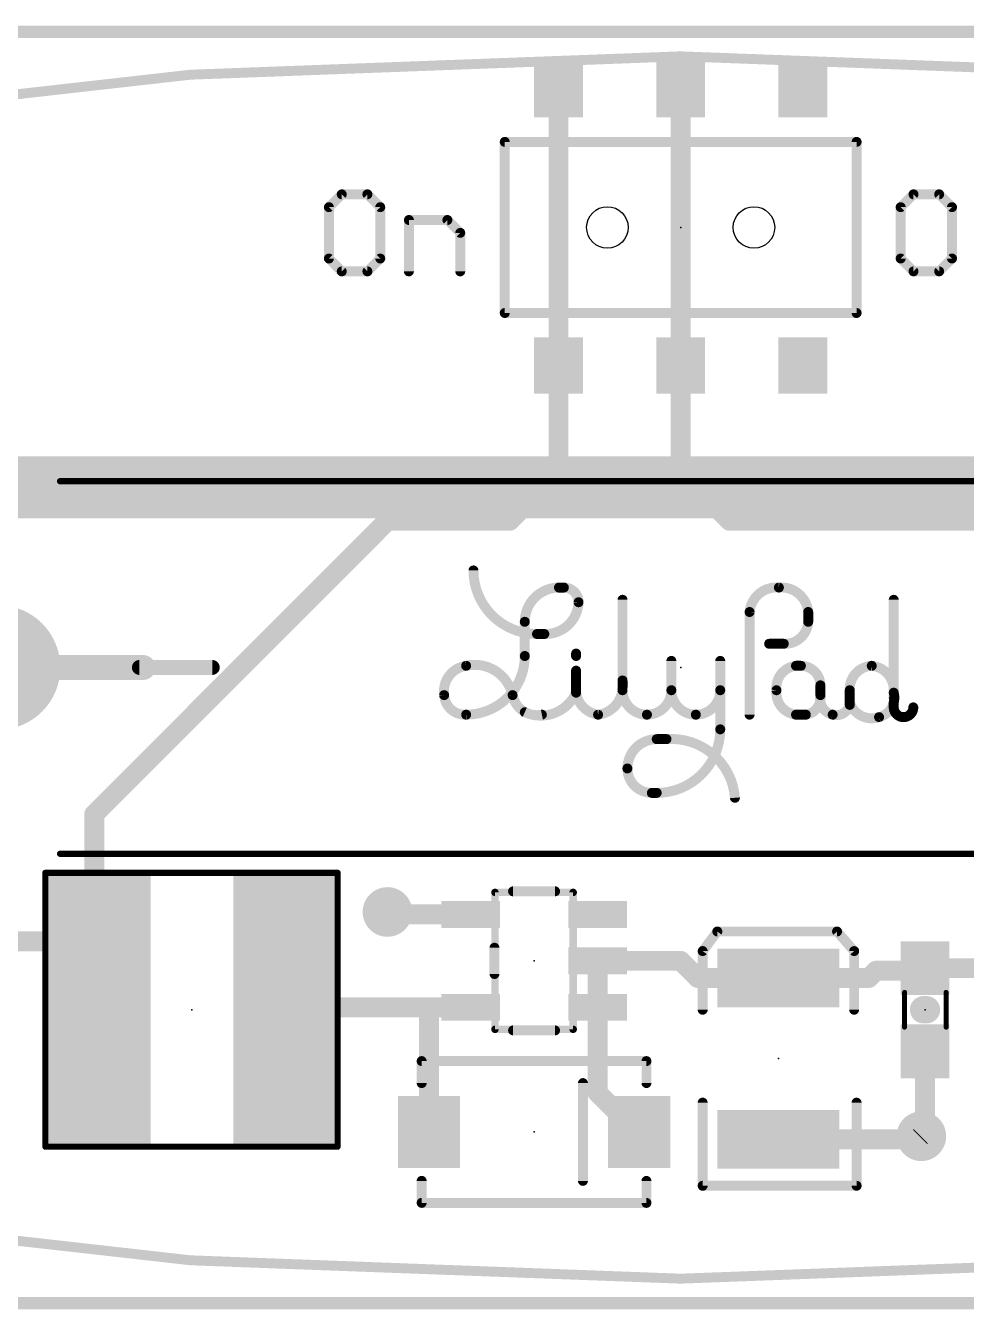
# Model space of a CAD drawing. Extents: x -28.2 to 28.2, y -13.1 to 13.1.
# Drawn here: x -13.4 to 5.85, y -13.13 to 13.13 of the extents above; entities that cross this region are included whole.
import ezdxf

# ---------------------------------------------------------------- set-up
doc = ezdxf.new("R2010")
doc.units = 0
for name, color, linetype in [('1', 12, 'CONTINUOUS'), ('16', 132, 'CONTINUOUS'), ('17', 110, 'CONTINUOUS'), ('18', 110, 'CONTINUOUS'), ('20', 53, 'CONTINUOUS'), ('21', 41, 'CONTINUOUS'), ('23', 53, 'CONTINUOUS'), ('51', 53, 'CONTINUOUS')]:
    doc.layers.add(name, color=color, linetype=linetype)

# ---------------------------------------------------------------- blocks, each defined once
blk = doc.blocks.new('ROUNDP')
at = {"const_width": 0.5}
blk.add_lwpolyline([(0, -0.25, 1), (0, 0.25, 1), (0, -0.25)], format="xyb", dxfattribs=at)
blk = doc.blocks.new('RECT')
blk.add_solid([(-0.5, -0.5), (0.5, -0.5), (-0.5, 0.5), (0.5, 0.5)])
blk = doc.blocks.new('ROUNDV')
at = {"const_width": 0.5}
blk.add_lwpolyline([(0, -0.25, 1), (0, 0.25, 1), (0, -0.25)], format="xyb", dxfattribs=at)

msp = doc.modelspace()

# ---------------------------------------------------------------- linework, layer by layer
at = {"layer": '1', "const_width": 0.4064}
for points in [[(-2.5, 6), (-2.5, 11.825)], [(0, 6.175), (0, 11.825)], [(-2.5, 6), (-2.5, 6.175)], [(0, 6.175), (0, 6)], [(0, 4), (0, 6.175)], [(-2.5, 4), (-2.5, 6)], [(-3.5, 3), (-2.5, 4)], [(1, 3), (0, 4)], [(-6, 3), (-12, -3)], [(-3.5, 3), (-6, 3)], [(1, 3), (14, 3)], [(-12, -3), (-12, -6)], [(-5.95, -5.05), (-6, -5)], [(-4.3001, -5.05), (-5.95, -5.05)], [(-12.4, -5.6), (-16, -5.6)], [(-12, -6), (-12.4, -5.6)], [(-12, -6), (-11.92, -6)], [(-11.92, -6), (-11.92, -7)], [(-1.6999, -6), (-1.6999, -6.95)], [(0, -6), (-1.6999, -6)], [(0.35, -6.35), (0, -6)], [(4, -6.2), (3.85, -6.35)], [(5.1, -6.2), (4, -6.2)], [(5, -6.15), (5.05, -6.15)], [(6.95, -6.15), (5, -6.15)], [(5.05, -6.15), (5.1, -6.2)], [(2, -6.35), (0.35, -6.35)], [(3.85, -6.35), (2, -6.35)], [(-8, -7), (-8.08, -7)], [(-7.95, -6.95), (-8, -7)], [(-5.1, -6.95), (-7.95, -6.95)], [(-5.1, -7), (-5.15, -7.05)], [(-4.3001, -6.95), (-5.1, -6.95)], [(-5.1, -6.95), (-5.1, -7)], [(-1.6999, -6.9999), (-1.7, -7)], [(-1.6999, -6.95), (-1.6999, -6.9999)], [(-1.6999, -6.95), (-1.6999, -8.7001)], [(-5.15, -7.05), (-5.15, -9.5)], [(5, -7.85), (5, -9.5)], [(-1.6999, -8.7001), (-0.9, -9.5)], [(-0.85, -9.5), (-0.9, -10)], [(-0.9, -9.5), (-0.85, -9.5)], [(4.85, -9.65), (2, -9.65)], [(5, -9.5), (4.85, -9.65)], [(4.913, -9.587), (4.9, -9.6)], [(5, -9.5), (4.913, -9.587)], [(4.913, -9.587), (4.925, -9.587)], [(5, -9.5), (4.925, -9.575)], [(4.925, -9.575), (4.925, -9.587)]]:
    msp.add_lwpolyline(points, dxfattribs=at)
at = {"layer": '1', "const_width": 0.2032}
for points in [[(-2.3984, 11.825, 1), (-2.6016, 11.825)], [(0.1016, 11.825, 1), (-0.1016, 11.825)], [(-2.3984, 6.175, 1), (-2.6016, 6.175)], [(0.1016, 6.175, 1), (-0.1016, 6.175)], [(0.1016, 6.175, 1), (-0.1016, 6.175)], [(-2.3984, 6, 1), (-2.6016, 6)], [(-2.6016, 6, 1), (-2.3984, 6)], [(-2.6016, 6, 1), (-2.3984, 6)], [(-0.1016, 6.175, 1), (0.1016, 6.175)], [(-0.1016, 6, 1), (0.1016, 6)], [(-2.4282, 3.9282, 1), (-2.5718, 4.0718)], [(0.0718, 4.0718, 1), (-0.0718, 3.9282)], [(-2.6016, 4, 1), (-2.3984, 4)], [(-0.1016, 4, 1), (0.1016, 4)], [(-6, 3.1016, 1), (-6, 2.8984)], [(-5.9282, 2.9282, 1), (-6.0718, 3.0718)], [(-3.5718, 3.0718, 1), (-3.4282, 2.9282)], [(-3.5, 2.8984, 1), (-3.5, 3.1016)], [(1, 3.1016, 1), (1, 2.8984)], [(0.9282, 2.9282, 1), (1.0718, 3.0718)], [(-11.8984, -3, 1), (-12.1016, -3)], [(-12.0718, -2.9282, 1), (-11.9282, -3.0718)], [(-5.9282, -4.9282, 1), (-6.0718, -5.0718)], [(-5.95, -4.9484, 1), (-5.95, -5.1516)], [(-6.0218, -5.1218, 1), (-5.8782, -4.9782)], [(-4.3001, -5.1516, 1), (-4.3001, -4.9484)], [(-12.3282, -5.5282, 1), (-12.4718, -5.6718)], [(-12.4, -5.7016, 1), (-12.4, -5.4984)], [(-12, -5.8984, 1), (-12, -6.1016)], [(-12.1016, -6, 1), (-11.8984, -6)], [(-12.0718, -6.0718, 1), (-11.9282, -5.9282)], [(-11.8184, -6, 1), (-12.0216, -6)], [(-11.92, -6.1016, 1), (-11.92, -5.8984)], [(-1.5983, -6, 1), (-1.8015, -6)], [(-1.6999, -5.8984, 1), (-1.6999, -6.1016)], [(0.0718, -5.9282, 1), (-0.0718, -6.0718)], [(0, -6.1016, 1), (0, -5.8984)], [(4, -6.0984, 1), (4, -6.3016)], [(4.0718, -6.2718, 1), (3.9282, -6.1282)], [(5, -6.0484, 1), (5, -6.2516)], [(5, -6.0484, 1), (5, -6.2516)], [(5.1218, -6.0782, 1), (4.9782, -6.2218)], [(5.0282, -6.2718, 1), (5.1718, -6.1282)], [(5.05, -6.2516, 1), (5.05, -6.0484)], [(5.1, -6.3016, 1), (5.1, -6.0984)], [(0.35, -6.2484, 1), (0.35, -6.4516)], [(0.2782, -6.4218, 1), (0.4218, -6.2782)], [(2, -6.2484, 1), (2, -6.4516)], [(2, -6.4516, 1), (2, -6.2484)], [(3.7782, -6.2782, 1), (3.9218, -6.4218)], [(3.85, -6.4516, 1), (3.85, -6.2484)], [(-8.08, -6.8984, 1), (-8.08, -7.1016)], [(-7.95, -6.8484, 1), (-7.95, -7.0516)], [(-7.8782, -7.0218, 1), (-8.0218, -6.8782)], [(-8, -7.1016, 1), (-8, -6.8984)], [(-5.1, -6.8484, 1), (-5.1, -7.0516)], [(-4.9984, -6.95, 1), (-5.2016, -6.95)], [(-5.0282, -7.0718, 1), (-5.1718, -6.9282)], [(-5.1, -7.0516, 1), (-5.1, -6.8484)], [(-4.3001, -7.0516, 1), (-4.3001, -6.8484)], [(-1.5983, -6.95, 1), (-1.8015, -6.95)], [(-1.5983, -6.95, 1), (-1.8015, -6.95)], [(-1.6281, -7.0717, 1), (-1.7717, -6.9281)], [(-12.0216, -7, 1), (-11.8184, -7)], [(-8.0718, -6.9282, 1), (-7.9282, -7.0718)], [(-5.0484, -7.05, 1), (-5.2516, -7.05)], [(-5.2218, -6.9782, 1), (-5.0782, -7.1218)], [(-5.2016, -7, 1), (-4.9984, -7)], [(-1.7718, -6.9282, 1), (-1.6282, -7.0718)], [(-1.8015, -6.95, 1), (-1.5983, -6.95)], [(-1.8015, -6.9999, 1), (-1.5983, -6.9999)], [(5.1016, -7.85, 1), (4.8984, -7.85)], [(-1.8015, -8.7001, 1), (-1.5983, -8.7001)], [(-1.6281, -8.6283, 1), (-1.7717, -8.7719)], [(-5.2516, -9.5, 1), (-5.0484, -9.5)], [(-0.9, -9.3984, 1), (-0.9, -9.6016)], [(-0.9718, -9.5718, 1), (-0.8282, -9.4282)], [(-0.7489, -9.5101, 1), (-0.9511, -9.4899)], [(-0.85, -9.6016, 1), (-0.85, -9.3984)], [(2, -9.5484, 1), (2, -9.7516)], [(4.8282, -9.5282, 1), (4.9718, -9.6718)], [(4.913, -9.4854, 1), (4.913, -9.6886)], [(4.8412, -9.5152, 1), (4.9848, -9.6588)], [(5.0266, -9.575, 1), (4.8234, -9.575)], [(4.8532, -9.5032, 1), (4.9968, -9.6468)], [(4.9848, -9.6588, 1), (4.8412, -9.5152)], [(4.85, -9.7516, 1), (4.85, -9.5484)], [(4.8984, -9.5, 1), (5.1016, -9.5)], [(4.925, -9.6886, 1), (4.925, -9.4854)], [(5.0718, -9.5718, 1), (4.9282, -9.4282)], [(5.0718, -9.5718, 1), (4.9282, -9.4282)], [(5.0718, -9.5718, 1), (4.9282, -9.4282)], [(4.7782, -9.5782, 1), (4.9218, -9.7218)], [(4.8234, -9.587, 1), (5.0266, -9.587)], [(-1.0011, -9.9899, 1), (-0.7989, -10.0101)]]:
    msp.add_lwpolyline(points, format="xyb", dxfattribs=at)
at = {"layer": '16'}
for points, const_width in [([(-28, 13), (28, 13)], 0.254), ([(-19.683, 3.683), (19.685, 3.683)], 1.27), ([(-11, 0), (-17, 0)], 0.508), ([(28, -13), (-28, -13)], 0.254)]:
    msp.add_lwpolyline(points, dxfattribs=dict(at, const_width=const_width))
at = {"layer": '16', "const_width": 0.254}
msp.add_lwpolyline([(-11, -0.127, 1), (-11, 0.127)], format="xyb", dxfattribs=at)
at = {"layer": '20', "const_width": 0.2032}
for points in [[(20, 11, 0.075), (-20, 11)], [(-20, -11, 0.075), (20, -11)]]:
    msp.add_lwpolyline(points, format="xyb", dxfattribs=at)
at = {"layer": '20'}
for centre in [(-1.5, 9), (1.5, 9)]:
    msp.add_circle(centre, 0.425, dxfattribs=at)
at = {"layer": '21'}
for points, const_width in [([(3.6, 10.75), (-3.6, 10.75)], 0.2032), ([(-3.6, 10.75), (-3.6, 7.25)], 0.2032), ([(3.6, 7.25), (3.6, 10.75)], 0.2032), ([(-6.9357, 9.6777), (-7.1984, 9.4151)], 0.2032), ([(-6.4103, 9.6777), (-6.9357, 9.6777)], 0.2032), ([(-6.1476, 9.4151), (-6.4103, 9.6777)], 0.2032), ([(4.7643, 9.6777), (4.5016, 9.4151)], 0.2032), ([(5.2897, 9.6777), (4.7643, 9.6777)], 0.2032), ([(5.5524, 9.4151), (5.2897, 9.6777)], 0.2032), ([(-7.1984, 9.4151), (-7.1984, 8.3643)], 0.2032), ([(-6.1476, 8.3643), (-6.1476, 9.4151)], 0.2032), ([(4.5016, 9.4151), (4.5016, 8.3643)], 0.2032), ([(5.5524, 8.3643), (5.5524, 9.4151)], 0.2032), ([(-5.5612, 8.1016), (-5.5612, 9.1524)], 0.2032), ([(-5.5612, 9.1524), (-4.7732, 9.1524)], 0.2032), ([(-4.7732, 9.1524), (-4.5105, 8.8897)], 0.2032), ([(-4.5105, 8.8897), (-4.5105, 8.1016)], 0.2032), ([(-7.1984, 8.3643), (-6.9357, 8.1016)], 0.2032), ([(-6.4103, 8.1016), (-6.1476, 8.3643)], 0.2032), ([(4.5016, 8.3643), (4.7643, 8.1016)], 0.2032), ([(5.2897, 8.1016), (5.5524, 8.3643)], 0.2032), ([(-6.9357, 8.1016), (-6.4103, 8.1016)], 0.2032), ([(4.7643, 8.1016), (5.2897, 8.1016)], 0.2032), ([(-3.6, 7.25), (3.6, 7.25)], 0.2032), ([(-2.49, 1.635), (-2.39, 1.635)], 0.2032), ([(-1.19, -0.265), (-1.19, 1.385)], 0.2032), ([(4.36, -0.615), (4.36, 1.385)], 0.2032), ([(1.41, -0.965), (1.41, 1.135)], 0.2032), ([(2.61, 1.135), (2.61, 0.935)], 0.2032), ([(-3.19, 0.235), (-3.19, 0.935)], 0.2032), ([(-2.94, 0.685), (-2.79, 0.685)], 0.2032), ([(2.11, 0.485), (1.81, 0.485)], 0.2032), ([(-2.14, 0.235), (-2.14, 0.285)], 0.2032), ([(-11.0764, 0.001), (-9.585, 0.001)], 0.3048), ([(-2.14, -0.365), (-2.14, -0.065)], 0.2032), ([(-0.19, -0.465), (-0.19, 0.135)], 0.2032), ([(0.81, -0.465), (0.81, 0.135)], 0.2032), ([(2.36, 0.035), (2.46, 0.035)], 0.2032), ([(-2.14, -0.365), (-2.14, -0.515)], 0.2032), ([(-1.19, -0.465), (-1.19, -0.415)], 0.2032), ([(0.81, -1.265), (0.81, -0.465)], 0.2032), ([(2.86, -0.365), (2.86, -0.565)], 0.2032), ([(3.46, -0.715), (3.46, -0.465)], 0.2032), ([(3.46, -0.765), (3.46, -0.715)], 0.2032), ([(4.36, -0.715), (4.36, -0.815)], 0.2032), ([(2.56, -0.965), (2.36, -0.965)], 0.2032), ([(-0.49, -1.465), (-0.29, -1.465)], 0.2032), ([(-0.59, -2.565), (-0.49, -2.565)], 0.2032), ([(-3.4294, -4.5776), (-2.5706, -4.5776)], 0.2032), ([(0.75, -5.4), (0.45, -5.8)], 0.2032), ([(3.2, -5.4), (0.75, -5.4)], 0.2032), ([(3.55, -5.8), (3.2, -5.4)], 0.2032), ([(-3.8104, -6.2684), (-3.8104, -5.7316)], 0.2032), ([(0.45, -5.8), (0.45, -7)], 0.2032), ([(3.55, -7), (3.55, -5.8)], 0.2032), ([(5.0305, -7), (4.9695, -7)], 0.5588), ([(-2.5706, -7.4224), (-3.4294, -7.4224)], 0.2032), ([(-5.3, -8.5), (-5.3, -8.05)], 0.2032), ([(-5.3, -8.05), (-0.7, -8.05)], 0.2032), ([(-0.7, -8.05), (-0.7, -8.5)], 0.2032), ([(-2, -8.5), (-2, -10.5)], 0.2032), ([(0.45, -10.6), (0.45, -8.9)], 0.2032), ([(3.6, -8.9), (3.6, -10.6)], 0.2032), ([(-5.3, -10.95), (-5.3, -10.5)], 0.2032), ([(-0.7, -10.5), (-0.7, -10.95)], 0.2032), ([(3.6, -10.6), (0.45, -10.6)], 0.2032), ([(-0.7, -10.95), (-5.3, -10.95)], 0.2032)]:
    msp.add_lwpolyline(points, dxfattribs=dict(at, const_width=const_width))
for points, const_width in [([(-3.6, 10.8008, 1), (-3.6, 10.6992)], 0.1016), ([(-3.5492, 10.75, 1), (-3.6508, 10.75)], 0.1016), ([(3.6508, 10.75, 1), (3.5492, 10.75)], 0.1016), ([(3.6, 10.6992, 1), (3.6, 10.8008)], 0.1016), ([(-6.9357, 9.7285, 1), (-6.9357, 9.6269)], 0.1016), ([(-6.8998, 9.6418, 1), (-6.9716, 9.7137)], 0.1016), ([(-6.3744, 9.7137, 1), (-6.4462, 9.6418)], 0.1016), ([(-6.4103, 9.6269, 1), (-6.4103, 9.7285)], 0.1016), ([(4.7643, 9.7285, 1), (4.7643, 9.6269)], 0.1016), ([(4.8002, 9.6418, 1), (4.7284, 9.7137)], 0.1016), ([(5.3256, 9.7137, 1), (5.2538, 9.6418)], 0.1016), ([(5.2897, 9.6269, 1), (5.2897, 9.7285)], 0.1016), ([(-7.1476, 9.4151, 1), (-7.2492, 9.4151)], 0.1016), ([(-7.2343, 9.451, 1), (-7.1625, 9.3791)], 0.1016), ([(-6.0968, 9.4151, 1), (-6.1984, 9.4151)], 0.1016), ([(-6.1836, 9.3791, 1), (-6.1117, 9.451)], 0.1016), ([(4.5524, 9.4151, 1), (4.4508, 9.4151)], 0.1016), ([(4.4657, 9.451, 1), (4.5375, 9.3791)], 0.1016), ([(5.6032, 9.4151, 1), (5.5016, 9.4151)], 0.1016), ([(5.5164, 9.3791, 1), (5.5883, 9.451)], 0.1016), ([(-5.5104, 9.1524, 1), (-5.612, 9.1524)], 0.1016), ([(-5.5612, 9.2032, 1), (-5.5612, 9.1016)], 0.1016), ([(-4.7373, 9.1883, 1), (-4.8091, 9.1164)], 0.1016), ([(-4.7732, 9.1016, 1), (-4.7732, 9.2032)], 0.1016), ([(-4.4597, 8.8897, 1), (-4.5613, 8.8897)], 0.1016), ([(-4.5464, 8.8538, 1), (-4.4746, 8.9256)], 0.1016), ([(-7.1625, 8.4002, 1), (-7.2343, 8.3284)], 0.1016), ([(-7.2492, 8.3643, 1), (-7.1476, 8.3643)], 0.1016), ([(-6.1984, 8.3643, 1), (-6.0968, 8.3643)], 0.1016), ([(-6.1117, 8.3284, 1), (-6.1836, 8.4002)], 0.1016), ([(4.5375, 8.4002, 1), (4.4657, 8.3284)], 0.1016), ([(4.4508, 8.3643, 1), (4.5524, 8.3643)], 0.1016), ([(5.5016, 8.3643, 1), (5.6032, 8.3643)], 0.1016), ([(5.5883, 8.3284, 1), (5.5164, 8.4002)], 0.1016), ([(-6.9357, 8.1524, 1), (-6.9357, 8.0508)], 0.1016), ([(-6.9716, 8.0657, 1), (-6.8998, 8.1375)], 0.1016), ([(-6.4462, 8.1375, 1), (-6.3744, 8.0657)], 0.1016), ([(-6.4103, 8.0508, 1), (-6.4103, 8.1524)], 0.1016), ([(-5.612, 8.1016, 1), (-5.5104, 8.1016)], 0.1016), ([(-4.5613, 8.1016, 1), (-4.4597, 8.1016)], 0.1016), ([(4.7643, 8.1524, 1), (4.7643, 8.0508)], 0.1016), ([(4.7284, 8.0657, 1), (4.8002, 8.1375)], 0.1016), ([(5.2538, 8.1375, 1), (5.3256, 8.0657)], 0.1016), ([(5.2897, 8.0508, 1), (5.2897, 8.1524)], 0.1016), ([(-3.6, 7.3008, 1), (-3.6, 7.1992)], 0.1016), ([(3.6, 7.1992, 1), (3.6, 7.3008)], 0.1016), ([(-3.6508, 7.25, 1), (-3.5492, 7.25)], 0.1016), ([(3.5492, 7.25, 1), (3.6508, 7.25)], 0.1016), ([(-4.24, 1.985, 0.4142), (-2.94, 0.685)], 0.2032), ([(-4.1892, 1.985, 1), (-4.2908, 1.985)], 0.1016), ([(-2.49, 1.635, 0.4142), (-3.19, 0.935)], 0.2032), ([(-2.49, 1.6858, 1), (-2.49, 1.5842)], 0.1016), ([(-2.49, 1.5842, 1), (-2.49, 1.6858)], 0.1016), ([(-2.09, 1.335, 0.4142), (-2.39, 1.635)], 0.2032), ([(-2.39, 1.6858, 1), (-2.39, 1.5842)], 0.1016), ([(-2.39, 1.5842, 1), (-2.39, 1.6858)], 0.1016), ([(2.01, 1.635, 0.4142), (1.41, 1.135)], 0.2032), ([(2.61, 1.135, 0.4141), (2.01, 1.635)], 0.2032), ([(2.0054, 1.6856, 1), (2.0146, 1.5844)], 0.1016), ([(2.0054, 1.5844, 1), (2.0146, 1.6856)], 0.1016), ([(-2.79, 0.685, 0.4142), (-2.09, 1.335)], 0.2032), ([(-2.0392, 1.3331, 1), (-2.1408, 1.3369)], 0.1016), ([(-2.1408, 1.335, 1), (-2.0392, 1.335)], 0.1016), ([(-1.1392, 1.385, 1), (-1.2408, 1.385)], 0.1016), ([(4.4108, 1.385, 1), (4.3092, 1.385)], 0.1016), ([(1.4608, 1.135, 1), (1.3592, 1.135)], 0.1016), ([(1.3594, 1.1396, 1), (1.4606, 1.1304)], 0.1016), ([(2.6608, 1.135, 1), (2.5592, 1.135)], 0.1016), ([(2.5594, 1.1304, 1), (2.6606, 1.1396)], 0.1016), ([(-3.1392, 0.935, 1), (-3.2408, 0.935)], 0.1016), ([(-3.2408, 0.935, 1), (-3.1392, 0.935)], 0.1016), ([(2.11, 0.485, 0.4141), (2.61, 0.935)], 0.2032), ([(2.5592, 0.935, 1), (2.6608, 0.935)], 0.1016), ([(2.6607, 0.9323, 1), (2.5593, 0.9377)], 0.1016), ([(-2.94, 0.7358, 1), (-2.94, 0.6342)], 0.1016), ([(-2.94, 0.6342, 1), (-2.94, 0.7358)], 0.1016), ([(-2.7881, 0.7358, 1), (-2.7919, 0.6342)], 0.1016), ([(-2.79, 0.6342, 1), (-2.79, 0.7358)], 0.1016), ([(1.81, 0.5358, 1), (1.81, 0.4342)], 0.1016), ([(2.1127, 0.5357, 1), (2.1073, 0.4343)], 0.1016), ([(2.11, 0.4342, 1), (2.11, 0.5358)], 0.1016), ([(-4.39, -0.965, 0.4142), (-3.19, 0.235)], 0.2032), ([(-3.1392, 0.235, 1), (-3.2408, 0.235)], 0.1016), ([(-3.2408, 0.235, 1), (-3.1392, 0.235)], 0.1016), ([(-2.0892, 0.285, 1), (-2.1908, 0.285)], 0.1016), ([(-2.1908, 0.235, 1), (-2.0892, 0.235)], 0.1016), ([(-11.0764, 0.0772, 1), (-11.0764, -0.0752)], 0.1524), ([(-9.585, -0.0752, 1), (-9.585, 0.0772)], 0.1524), ([(-4.39, 0.035, 0.4142), (-4.84, -0.565)], 0.2032), ([(-3.44, -0.565, 0.4142), (-4.39, 0.035)], 0.2032), ([(-4.4012, 0.0846, 1), (-4.3788, -0.0146)], 0.1016), ([(-4.3828, -0.0153, 1), (-4.3972, 0.0853)], 0.1016), ([(-2.0892, -0.065, 1), (-2.1908, -0.065)], 0.1016), ([(-0.1392, 0.135, 1), (-0.2408, 0.135)], 0.1016), ([(0.8608, 0.135, 1), (0.7592, 0.135)], 0.1016), ([(2.36, 0.035, 0.4142), (1.96, -0.465)], 0.2032), ([(2.36, 0.0858, 1), (2.36, -0.0158)], 0.1016), ([(2.3656, -0.0155, 1), (2.3544, 0.0855)], 0.1016), ([(2.86, -0.365, 0.4142), (2.46, 0.035)], 0.2032), ([(2.46, 0.0858, 1), (2.46, -0.0158)], 0.1016), ([(2.46, -0.0158, 1), (2.46, 0.0858)], 0.1016), ([(3.91, 0.035, 0.4142), (3.46, -0.465)], 0.2032), ([(4.36, -0.515, 0.4142), (3.91, 0.035)], 0.2032), ([(3.9151, 0.0855, 1), (3.9049, -0.0155)], 0.1016), ([(3.9127, -0.0157, 1), (3.9073, 0.0857)], 0.1016), ([(-1.19, -0.415, 0.0384), (-1.19, -0.265)], 0.2032), ([(-1.1393, -0.2611, 1), (-1.2407, -0.2689)], 0.1016), ([(-1.2408, -0.265, 1), (-1.1392, -0.265)], 0.1016), ([(-4.84, -0.565, 0.4142), (-4.39, -0.965)], 0.2032), ([(-4.7893, -0.562, 1), (-4.8907, -0.568)], 0.1016), ([(-4.8903, -0.5722, 1), (-4.7897, -0.5578)], 0.1016), ([(-3.44, -0.565, 0.4142), (-2.84, -0.965)], 0.2032), ([(-3.3902, -0.555, 1), (-3.4898, -0.575)], 0.1016), ([(-3.4896, -0.5762, 1), (-3.3904, -0.5538)], 0.1016), ([(-3.19, -0.915, 0.4142), (-2.14, -0.515)], 0.2032), ([(-2.14, -0.365, 0.4142), (-1.69, -0.965)], 0.2032), ([(-2.0892, -0.365, 1), (-2.1908, -0.365)], 0.1016), ([(-2.1908, -0.365, 1), (-2.0892, -0.365)], 0.1016), ([(-2.1908, -0.515, 1), (-2.0892, -0.515)], 0.1016), ([(-2.0897, -0.3722, 1), (-2.1903, -0.3578)], 0.1016), ([(-2.0936, -0.5358, 1), (-2.1864, -0.4942)], 0.1016), ([(-1.69, -0.965, 0.37), (-1.19, -0.415)], 0.2032), ([(-1.1392, -0.4165, 1), (-1.2408, -0.4135)], 0.1016), ([(-1.1392, -0.415, 1), (-1.2408, -0.415)], 0.1016), ([(-1.2407, -0.4111, 1), (-1.1393, -0.4189)], 0.1016), ([(-1.19, -0.465, 0.4142), (-0.69, -0.965)], 0.2032), ([(-1.1392, -0.465, 1), (-1.2408, -0.465)], 0.1016), ([(-1.2408, -0.465, 1), (-1.1392, -0.465)], 0.1016), ([(-0.69, -0.965, 0.4142), (-0.19, -0.465)], 0.2032), ([(-0.1392, -0.465, 1), (-0.2408, -0.465)], 0.1016), ([(-0.19, -0.465, 0.4142), (0.31, -0.965)], 0.2032), ([(-0.1392, -0.465, 1), (-0.2408, -0.465)], 0.1016), ([(-0.2408, -0.465, 1), (-0.1392, -0.465)], 0.1016), ([(0.31, -0.965, 0.4142), (0.81, -0.465)], 0.2032), ([(0.8608, -0.465, 1), (0.7592, -0.465)], 0.1016), ([(0.8608, -0.465, 1), (0.7592, -0.465)], 0.1016), ([(0.7592, -0.465, 1), (0.8608, -0.465)], 0.1016), ([(1.96, -0.465, 0.4142), (2.36, -0.965)], 0.2032), ([(2.0105, -0.4706, 1), (1.9095, -0.4594)], 0.1016), ([(1.9095, -0.4706, 1), (2.0105, -0.4594)], 0.1016), ([(2.56, -0.965, 0.4142), (2.86, -0.565)], 0.2032), ([(2.86, -0.565, 0.4142), (3.11, -0.965)], 0.2032), ([(2.9108, -0.365, 1), (2.8092, -0.365)], 0.1016), ([(2.8092, -0.365, 1), (2.9108, -0.365)], 0.1016), ([(2.9103, -0.5578, 1), (2.8097, -0.5722)], 0.1016), ([(2.8092, -0.565, 1), (2.9108, -0.565)], 0.1016), ([(2.9095, -0.5764, 1), (2.8105, -0.5536)], 0.1016), ([(3.5108, -0.465, 1), (3.4092, -0.465)], 0.1016), ([(3.4093, -0.4677, 1), (3.5107, -0.4623)], 0.1016), ([(4.36, -0.715, 0.1231), (4.36, -0.515)], 0.2032), ([(4.4093, -0.5027, 1), (4.3107, -0.5273)], 0.1016), ([(4.3095, -0.5099, 1), (4.4105, -0.5201)], 0.1016), ([(3.11, -0.965, 0.4142), (3.46, -0.765)], 0.2032), ([(3.5108, -0.715, 1), (3.4092, -0.715)], 0.1016), ([(3.46, -0.715, 0.4142), (4.06, -1.015)], 0.2032), ([(3.5082, -0.6989, 1), (3.4118, -0.7311)], 0.1016), ([(3.4092, -0.715, 1), (3.5108, -0.715)], 0.1016), ([(3.4092, -0.765, 1), (3.5108, -0.765)], 0.1016), ([(3.509, -0.7784, 1), (3.411, -0.7516)], 0.1016), ([(4.06, -1.015, 0.277), (4.36, -0.715)], 0.2032), ([(4.3092, -0.615, 1), (4.4108, -0.615)], 0.1016), ([(4.4108, -0.715, 1), (4.3092, -0.715)], 0.1016), ([(4.3107, -0.7027, 1), (4.4093, -0.7273)], 0.1016), ([(4.36, -0.815, 0.4142), (4.56, -1.015)], 0.2032), ([(4.4108, -0.815, 1), (4.3092, -0.815)], 0.1016), ([(4.3092, -0.815, 1), (4.4108, -0.815)], 0.1016), ([(4.4093, -0.7273, 1), (4.3107, -0.7027)], 0.1016), ([(4.56, -1.015, 0.4142), (4.76, -0.815)], 0.2032), ([(4.8108, -0.815, 1), (4.7092, -0.815)], 0.1016), ([(-4.39, -0.9142, 1), (-4.39, -1.0158)], 0.1016), ([(-4.387, -1.0157, 1), (-4.393, -0.9143)], 0.1016), ([(-3.1692, -0.8686, 1), (-3.2108, -0.9614)], 0.1016), ([(-2.83, -1.0148, 1), (-2.85, -0.9152)], 0.1016), ([(-1.6963, -0.9146, 1), (-1.6837, -1.0154)], 0.1016), ([(-1.6972, -1.0153, 1), (-1.6828, -0.9147)], 0.1016), ([(-0.69, -0.9142, 1), (-0.69, -1.0158)], 0.1016), ([(-0.69, -1.0158, 1), (-0.69, -0.9142)], 0.1016), ([(0.31, -0.9142, 1), (0.31, -1.0158)], 0.1016), ([(0.31, -1.0158, 1), (0.31, -0.9142)], 0.1016), ([(1.3592, -0.965, 1), (1.4608, -0.965)], 0.1016), ([(2.36, -0.9142, 1), (2.36, -1.0158)], 0.1016), ([(2.3544, -1.0155, 1), (2.3656, -0.9145)], 0.1016), ([(2.5528, -0.9147, 1), (2.5672, -1.0153)], 0.1016), ([(2.56, -1.0158, 1), (2.56, -0.9142)], 0.1016), ([(3.1234, -0.916, 1), (3.0966, -1.014)], 0.1016), ([(3.0986, -1.0145, 1), (3.1214, -0.9155)], 0.1016), ([(4.0477, -0.9657, 1), (4.0723, -1.0643)], 0.1016), ([(4.0761, -1.0632, 1), (4.0439, -0.9668)], 0.1016), ([(4.56, -0.9642, 1), (4.56, -1.0658)], 0.1016), ([(4.56, -1.0658, 1), (4.56, -0.9642)], 0.1016), ([(-0.49, -2.565, 0.4142), (0.81, -1.265)], 0.2032), ([(0.8608, -1.265, 1), (0.7592, -1.265)], 0.1016), ([(0.7592, -1.265, 1), (0.8608, -1.265)], 0.1016), ([(-0.49, -1.465, 0.4142), (-1.09, -2.065)], 0.2032), ([(-0.49, -1.4142, 1), (-0.49, -1.5158)], 0.1016), ([(-0.49, -1.5158, 1), (-0.49, -1.4142)], 0.1016), ([(1.11, -2.665, 0.4142), (-0.29, -1.465)], 0.2032), ([(-0.2939, -1.4143, 1), (-0.2861, -1.5157)], 0.1016), ([(-0.29, -1.5158, 1), (-0.29, -1.4142)], 0.1016), ([(-1.09, -2.065, 0.4142), (-0.59, -2.565)], 0.2032), ([(-1.0392, -2.065, 1), (-1.1408, -2.065)], 0.1016), ([(-1.1408, -2.065, 1), (-1.0392, -2.065)], 0.1016), ([(-0.59, -2.5142, 1), (-0.59, -2.6158)], 0.1016), ([(-0.59, -2.6158, 1), (-0.59, -2.5142)], 0.1016), ([(-0.49, -2.5142, 1), (-0.49, -2.6158)], 0.1016), ([(-0.49, -2.6158, 1), (-0.49, -2.5142)], 0.1016), ([(1.0593, -2.6689, 1), (1.1607, -2.6611)], 0.1016), ([(-3.4294, -4.5268, 1), (-3.4294, -4.6284)], 0.1016), ([(-2.5706, -4.6284, 1), (-2.5706, -4.5268)], 0.1016), ([(0.75, -5.3492, 1), (0.75, -5.4508)], 0.1016), ([(0.7906, -5.4305, 1), (0.7094, -5.3695)], 0.1016), ([(3.2382, -5.3665, 1), (3.1618, -5.4335)], 0.1016), ([(3.2, -5.4508, 1), (3.2, -5.3492)], 0.1016), ([(-3.7596, -5.7316, 1), (-3.8612, -5.7316)], 0.1016), ([(0.5008, -5.8, 1), (0.3992, -5.8)], 0.1016), ([(0.4094, -5.7695, 1), (0.4906, -5.8305)], 0.1016), ([(3.6008, -5.8, 1), (3.4992, -5.8)], 0.1016), ([(3.5118, -5.8335, 1), (3.5882, -5.7665)], 0.1016), ([(-3.8612, -6.2684, 1), (-3.7596, -6.2684)], 0.1016), ([(4.9695, -6.8603, 1), (4.9695, -7.1397)], 0.2794), ([(5.0305, -7.1397, 1), (5.0305, -6.8603)], 0.2794), ([(0.3992, -7, 1), (0.5008, -7)], 0.1016), ([(3.4992, -7, 1), (3.6008, -7)], 0.1016), ([(-3.4294, -7.3716, 1), (-3.4294, -7.4732)], 0.1016), ([(-2.5706, -7.4732, 1), (-2.5706, -7.3716)], 0.1016), ([(-5.2492, -8.05, 1), (-5.3508, -8.05)], 0.1016), ([(-5.3, -7.9992, 1), (-5.3, -8.1008)], 0.1016), ([(-0.6492, -8.05, 1), (-0.7508, -8.05)], 0.1016), ([(-0.7, -8.1008, 1), (-0.7, -7.9992)], 0.1016), ([(-1.9492, -8.5, 1), (-2.0508, -8.5)], 0.1016), ([(-5.3508, -8.5, 1), (-5.2492, -8.5)], 0.1016), ([(-0.7508, -8.5, 1), (-0.6492, -8.5)], 0.1016), ([(0.5008, -8.9, 1), (0.3992, -8.9)], 0.1016), ([(3.6508, -8.9, 1), (3.5492, -8.9)], 0.1016), ([(-5.2492, -10.5, 1), (-5.3508, -10.5)], 0.1016), ([(-2.0508, -10.5, 1), (-1.9492, -10.5)], 0.1016), ([(-0.6492, -10.5, 1), (-0.7508, -10.5)], 0.1016), ([(0.45, -10.5492, 1), (0.45, -10.6508)], 0.1016), ([(3.6, -10.6508, 1), (3.6, -10.5492)], 0.1016), ([(0.3992, -10.6, 1), (0.5008, -10.6)], 0.1016), ([(3.5492, -10.6, 1), (3.6508, -10.6)], 0.1016), ([(-5.3, -10.8992, 1), (-5.3, -11.0008)], 0.1016), ([(-5.3508, -10.95, 1), (-5.2492, -10.95)], 0.1016), ([(-0.7508, -10.95, 1), (-0.6492, -10.95)], 0.1016), ([(-0.7, -11.0008, 1), (-0.7, -10.8992)], 0.1016)]:
    msp.add_lwpolyline(points, format="xyb", dxfattribs=dict(at, const_width=const_width))
at = {"layer": '23'}
for p in [(0, 9), (0, 0), (0, 0), (-3, -6), (-10, -7), (5, -7), (2, -8), (-3, -9.5)]:
    msp.add_point(p, dxfattribs=at)
at = {"layer": '51'}
for points, const_width in [([(-12.7, 3.8418, 1), (-12.7, 3.7782)], 0.0635), ([(-12.7, -3.7782, 1), (-12.7, -3.8418)], 0.0635), ([(-12.9682, -4.2, 1), (-13.0318, -4.2)], 0.0635), ([(-13, -4.1683, 1), (-13, -4.2317)], 0.0635), ([(-6.9883, -4.2, 1), (-7.0518, -4.2)], 0.0635), ([(-7.02, -4.2317, 1), (-7.02, -4.1683)], 0.0635), ([(-3.7619, -4.6, 1), (-3.8381, -4.6)], 0.0762), ([(-3.8, -4.5619, 1), (-3.8, -4.6381)], 0.0762), ([(-2.1619, -4.6, 1), (-2.2381, -4.6)], 0.0762), ([(-2.2, -4.6381, 1), (-2.2, -4.5619)], 0.0762), ([(4.6064, -6.644, 1), (4.5556, -6.644)], 0.0508), ([(5.4574, -6.644, 1), (5.4066, -6.644)], 0.0508), ([(-3.8, -7.3619, 1), (-3.8, -7.4381)], 0.0762), ([(-2.2, -7.4381, 1), (-2.2, -7.3619)], 0.0762), ([(4.5556, -7.356, 1), (4.6064, -7.356)], 0.0508), ([(5.4066, -7.356, 1), (5.4574, -7.356)], 0.0508), ([(-3.8381, -7.4, 1), (-3.7619, -7.4)], 0.0762), ([(-2.2381, -7.4, 1), (-2.1619, -7.4)], 0.0762), ([(-13.0318, -9.8, 1), (-12.9682, -9.8)], 0.0635), ([(-13, -9.7683, 1), (-13, -9.8318)], 0.0635), ([(-7.0518, -9.8, 1), (-6.9883, -9.8)], 0.0635), ([(-7.02, -9.8318, 1), (-7.02, -9.7683)], 0.0635)]:
    msp.add_lwpolyline(points, format="xyb", dxfattribs=dict(at, const_width=const_width))
for points, const_width in [([(-12.7, 3.81), (12.7, 3.81)], 0.127), ([(12.7, -3.81), (-12.7, -3.81)], 0.127), ([(-7.02, -4.2), (-13, -4.2)], 0.127), ([(-13, -4.2), (-13, -9.8)], 0.127), ([(-7.02, -9.8), (-7.02, -4.2)], 0.127), ([(-3.8, -7.4), (-3.8, -4.6)], 0.1524), ([(-3.8, -4.6), (-2.2, -4.6)], 0.1524), ([(-2.2, -4.6), (-2.2, -7.4)], 0.1524), ([(4.581, -6.644), (4.581, -7.356)], 0.1016), ([(5.432, -6.644), (5.432, -7.356)], 0.1016), ([(-3.8, -7.4), (-2.2, -7.4)], 0.1524), ([(-13, -9.8), (-7.02, -9.8)], 0.127)]:
    msp.add_lwpolyline(points, dxfattribs=dict(at, const_width=const_width))

# ---------------------------------------------------------------- block references
at = {"layer": '1', "yscale": 1.15, "rotation": 180}
for p in [(-2.5, 11.825), (0, 11.825), (2.5, 11.825), (-2.5, 6.175), (0, 6.175), (2.5, 6.175)]:
    msp.add_blockref('RECT', p, dxfattribs=at)
at = {"layer": '1'}
for p, xscale, yscale, rotation in [((-11.92, -7), 5.5, 2.15, 270), ((-8.08, -7), 5.5, 2.15, 270), ((-4.3001, -5.05), 0.55, 1.2, 90), ((-1.6999, -5.05), 0.55, 1.2, 90), ((-1.6999, -6), 0.55, 1.2, 90), ((2, -6.35), 2.5, 1.2, 180), ((-4.3001, -6.95), 0.55, 1.2, 90), ((-1.6999, -6.95), 0.55, 1.2, 90), ((-5.15, -9.5), 1.27, 1.47, 180), ((2, -9.65), 2.5, 1.2, 180)]:
    msp.add_blockref('RECT', p, dxfattribs=dict(at, xscale=xscale, yscale=yscale, rotation=rotation))
at = {"layer": '1', "xscale": 1.1, "rotation": 270}
for p in [(5, -6.15), (5, -7.85)]:
    msp.add_blockref('RECT', p, dxfattribs=at)
at = {"layer": '1', "xscale": 1.27, "yscale": 1.47}
msp.add_blockref('RECT', (-0.85, -9.5), dxfattribs=at)
at = {"layer": '17', "xscale": 2.5527, "yscale": 2.5527, "rotation": 180}
msp.add_blockref('ROUNDP', (-13.97, 0), dxfattribs=at)
msp.add_blockref('ROUNDP', (-13.97, 0), dxfattribs=at)
at = {"layer": '18', "xscale": 1.016, "yscale": 1.016}
for p in [(-6, -5), (-6, -5), (4.925, -9.587), (4.925, -9.587)]:
    msp.add_blockref('ROUNDV', p, dxfattribs=at)
at = {"layer": '51'}
for p, xscale, yscale, rotation in [((-4.175, -5.05), 0.5, 0.65, 90), ((-1.825, -5.05), 0.5, 0.65, 90), ((-1.825, -6), 0.5, 0.65, 90), ((5.0051, -6.4119), 0.5001, 0.95, 270), ((-4.175, -6.95), 0.5, 0.65, 90), ((-1.825, -6.95), 0.5, 0.65, 90), ((5.0051, -7.5803), 0.5001, 0.95, 270)]:
    msp.add_blockref('RECT', p, dxfattribs=dict(at, xscale=xscale, yscale=yscale, rotation=rotation))

doc.saveas('drawing.dxf')
